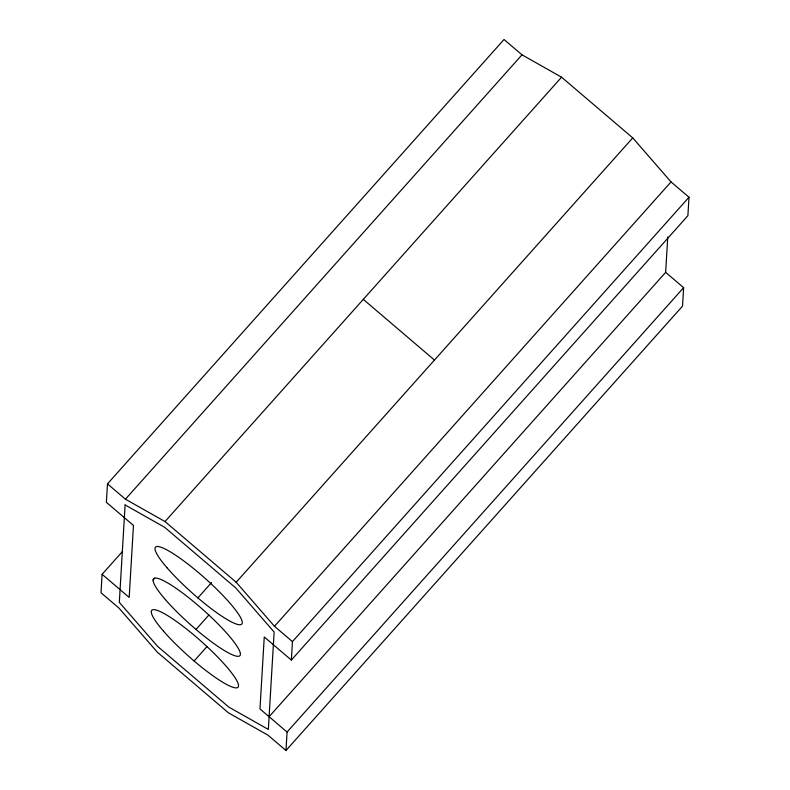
<?xml version="1.0" encoding="UTF-8"?>
<svg xmlns="http://www.w3.org/2000/svg" width="790" height="790" viewBox="0 0 790 790"><rect width="100%" height="100%" fill="white"/><g stroke="black" fill="none" stroke-linecap="round" stroke-linejoin="round"><path stroke-width="1.19" d="M122.628 551.302L102.108 574.31L101.002 592.757L118.974 608.083L157.259 652.115L228.429 712.807L267.998 735.174L285.97 750.5L682.52 306.125L683.617 287.669L665.654 272.353L667.757 236.97M285.97 750.5L287.066 732.044L259.979 708.946L264.255 636.967L291.342 660.065L687.893 215.69L688.999 197.243L671.026 181.917L632.741 137.885L561.572 77.193L522.002 54.826L504.03 39.5L107.48 483.875L106.383 502.331L133.461 525.419L129.185 597.398L102.108 574.31M291.342 660.065L292.438 641.608L688.999 197.243M107.48 483.875L125.442 499.191L522.002 54.826M125.442 499.191L165.011 521.558L561.572 77.193M153.132 580.008L154.751 578.191M197.865 597.921L211.621 582.507M292.438 641.608L274.466 626.292L236.19 582.26L632.741 137.885M195.989 629.472L208.935 614.966M194.113 661.023L207.059 646.516M274.466 626.292L671.026 181.917M269.094 716.718L665.654 272.353M287.066 732.044L683.617 287.669M363.291 299.371L434.47 360.072M165.011 521.558L236.19 582.26M125.106 504.938L119.32 602.345L157.595 646.368L228.774 707.07L268.343 729.437L274.13 632.03L235.845 588.007L164.666 527.305L125.106 504.938M163.51 631.141A57.789 9.737 41.7 0 0 236.763 687.833A57.789 9.737 41.7 0 0 184.268 627.25A57.789 9.737 41.7 0 0 163.51 631.141M165.377 599.59A57.789 9.737 41.7 0 0 238.639 656.273A57.789 9.737 41.7 0 0 186.144 595.69A57.789 9.737 41.7 0 0 165.377 599.59M167.253 568.03A57.789 9.737 41.7 0 0 240.516 624.722A57.789 9.737 41.7 0 0 188.02 564.139A57.789 9.737 41.7 0 0 167.253 568.03"/></g></svg>
